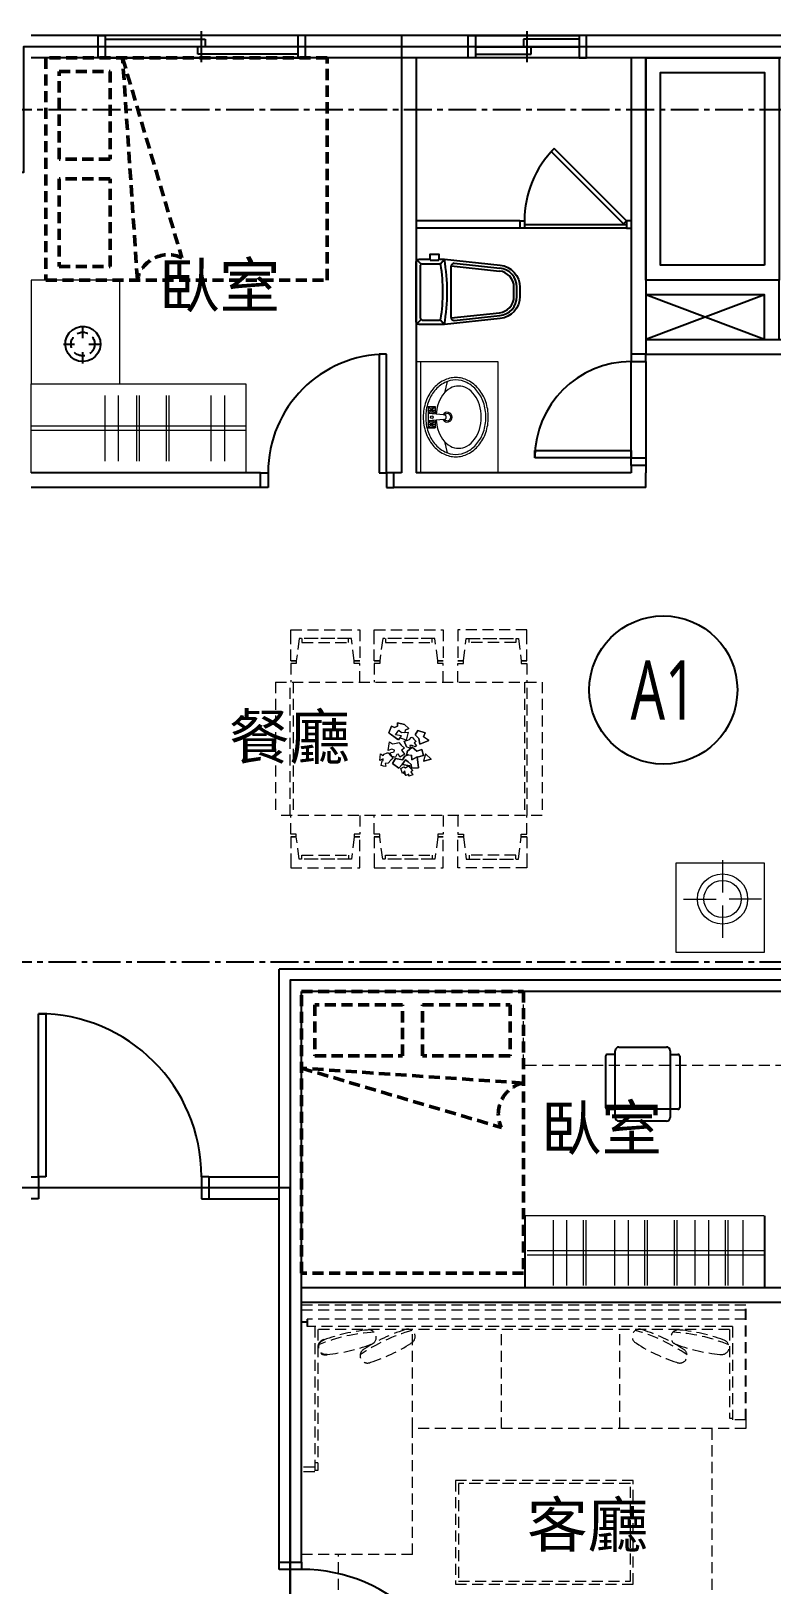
# Model space of a CAD drawing. Header units: millimetres. Extents: x -3377 to 119122, y -22007 to 15479.
# Drawn here: x 41881 to 42381, y 9649 to 10697 of the extents above; entities that cross this region are included whole.
import ezdxf
from ezdxf.enums import TextEntityAlignment as Align

# ---------------------------------------------------------------- set-up
doc = ezdxf.new("R2010")
doc.units = ezdxf.units.MM
doc.header["$LTSCALE"] = 150
doc.header["$MEASUREMENT"] = 0
doc.linetypes.add('11', pattern=[0.15, 0.1, -0.05])
doc.linetypes.add('CENTER', pattern=[2, 1.25, -0.25, 0.25, -0.25])
doc.layers.get('0').update_dxf_attribs({"plot": 0})
for name, color, linetype, plot in [('AREA', 3, 'Continuous', False), ('FUNITURE', 9, 'Continuous', False), ('S-ARCH', 252, 'Continuous', False)]:
    doc.layers.add(name, color=color, linetype=linetype, plot=plot)
for name, color, linetype in [('GRID', 5, 'CENTER'), ('OPEN', 4, 'Continuous'), ('SYM', 3, 'Continuous'), ('TEXT', 2, 'Continuous'), ('TOIL', 6, 'Continuous'), ('TOILET', 141, 'Continuous'), ('WALL', 2, 'Continuous'), ('WALL2', 3, 'Continuous')]:
    doc.layers.add(name, color=color, linetype=linetype)
doc.styles.add('C1', font='', dxfattribs={"bigfont": 'japanese.shx'})
doc.styles.add('HH', font='')
doc.styles.get('C1').set_extended_font_data('微軟正黑體')
doc.styles.get('HH').set_extended_font_data('Microsoft JhengHei')

# ---------------------------------------------------------------- blocks, each defined once
blk = doc.blocks.new('A$C69764756')
at = {"color": 252}
for p, q in [((1243, 642.50213), (1312, 642.50213)), ((1312, 640.00213), (1243, 640.00213)), ((1405, 595.00251), (1325, 565.00251)), ((1405, 565.00251), (1325, 595.00251))]:
    blk.add_line(p, q, dxfattribs=at)
at = {"layer": 'AREA', "color": 252}
blk.add_lwpolyline([(1887.5, -582.5), (1887.5, -77.5), (1517.5, -77.5), (1517.5, 132.5), (1750, 132.5), (1750, 447.5), (1887.5, 447.5), (1887.5, 762.5), (905, 762.5), (905, 677.5), (627.5, 677.5), (627.5, 367.5), (477.5, 367.5), (477.5, 197.5), (212.5, 197.5), (212.5, 196.5), (212.5, 5), (82.5, 5), (82.5, 197.5), (82.5, 220), (82.5, 717.5), (-237.5, 717.5)], dxfattribs=at)
for points in [[(1517.5, -77.5), (1517.5, 132.5), (1085, 132.5), (1085, -7.5), (1085, -437.5), (1085, -575), (1085, -582.5), (1750, -582.5), (1887.5, -582.5), (1887.5, -77.5), (1702.5, -77.5)], [(1895, -582.5), (1895, -545), (1895, -545), (1895, -80.00005), (1895, -80.00005), (1895, -70), (1702.5, -70), (1702.5, 132.5), (1085, 132.5), (1085, -582.5), (1895, -582.5), (1895, -545)], [(212.5, -92.5), (82.5, -92.5), (82.5, -7.5), (-142.5, -7.5), (-142.5, -447.5), (82.5, -447.5), (82.5, -422.5), (82.5, -317.5), (352.5, -317.5), (567.5, -317.5), (845, -317.5), (845, -437.5), (1085, -437.5), (1085, -7.5), (845, -7.5), (845, -92.5)]]:
    blk.add_lwpolyline(points, close=True, dxfattribs=at)
at = {"layer": 'FUNITURE', "color": 252, "linetype": '11', "lineweight": 50, "ltscale": 0.5}
for p, q in [((981.78551, 605.375), (971.78551, 755)), ((971.78551, 755), (1011.78551, 620)), ((1242.125, 63.21449), (1092.5, 73.21449)), ((1092.5, 73.21449), (1227.5, 33.21449))]:
    blk.add_line(p, q, dxfattribs=at)
at = {"layer": 'FUNITURE', "color": 252, "linetype": '11', "ltscale": 0.5}
for p, q in [((945.00003, 565.86154), (945.00005, 574.92215)), ((945.00003, 565.86154), (945.00005, 574.92215)), ((931.94051, 561.86149), (941.00002, 561.86151)), ((944.99999, 548.80093), (945.00001, 557.86154)), ((944.99999, 548.80093), (945.00001, 557.86154)), ((949.00004, 561.8616), (958.05955, 561.86158)), ((949.00004, 561.8616), (958.05955, 561.86158)), ((1392.5, -164.07194), (1392.5, -85)), ((1096.5, -98.07194), (1092.5, -98.07194)), ((1096.5, -96.07194), (1096.5, -101.07194))]:
    blk.add_line(p, q, dxfattribs=at)
at = {"layer": 'FUNITURE', "color": 252, "lineweight": 13, "ltscale": 0.5}
for p, q in [((959.9925, 482.92347), (959.9925, 527.07653)), ((969.14398, 482.92347), (969.14398, 527.07653)), ((981.13045, 527.07653), (981.13045, 482.92347)), ((983.17594, 482.92347), (983.17594, 527.07653)), ((1001.13045, 527.07653), (1001.13045, 482.92347)), ((1003.17594, 482.92347), (1003.17594, 527.07653)), ((1031.68607, 482.92347), (1031.68607, 527.07653)), ((1040.83756, 482.92347), (1040.83756, 527.07653)), ((1404.82691, -26.31497), (1242.54611, -26.31498)), ((1262.35891, -29.23844), (1262.35891, -73.39151)), ((1271.51039, -29.23844), (1271.51039, -73.39151)), ((1282.65097, -29.23844), (1282.65097, -73.39151)), ((1284.69646, -73.39151), (1284.69646, -29.23844)), ((1303.85891, -29.23844), (1303.85891, -73.39151)), ((1313.01039, -29.23844), (1313.01039, -73.39151)), ((1324.15097, -29.23844), (1324.15097, -73.39151)), ((1326.19646, -73.39151), (1326.19646, -29.23844)), ((1344.15097, -29.23844), (1344.15097, -73.39151)), ((1346.19646, -73.39151), (1346.19646, -29.23844)), ((1358.18293, -29.23844), (1358.18293, -73.39151)), ((1367.33441, -29.23844), (1367.33441, -73.39151)), ((1378.47499, -29.23844), (1378.47499, -73.39151)), ((1380.52048, -73.39151), (1380.52048, -29.23844)), ((1390.46146, -29.23844), (1390.46146, -73.39151))]:
    blk.add_line(p, q, dxfattribs=at)
at = {"layer": 'FUNITURE', "color": 252, "lineweight": 5, "ltscale": 0.5}
for p, q in [((1055, 506.50001), (910, 506.50001)), ((1055, 503.50001), (910, 503.50001)), ((1376.78201, 213.66294), (1376.78201, 191.76054)), ((1376.78201, 213.66294), (1376.78201, 191.76054)), ((1350.4902, 187.37113), (1372.3926, 187.37113)), ((1376.78201, 182.98173), (1376.78201, 161.07933)), ((1403.07381, 187.37113), (1381.17141, 187.37113)), ((1244.89595, -49.81498), (1404.82691, -49.81498)), ((1244.89595, -52.81498), (1404.82691, -52.81498))]:
    blk.add_line(p, q, dxfattribs=at)
at = {"layer": 'FUNITURE', "color": 252, "linetype": '11', "lineweight": 13, "ltscale": 0.5}
for p, q in [((1085.31137, 368.92237), (1131.89553, 368.92237)), ((1085.31137, 363.26147), (1085.31137, 368.92237)), ((1131.89553, 368.92237), (1131.89553, 348.16572)), ((1141.70792, 368.92237), (1188.29208, 368.92237)), ((1141.70792, 363.26147), (1141.70792, 368.92237)), ((1188.29208, 368.92237), (1188.29208, 348.16572)), ((1244.68863, 368.92237), (1198.10447, 368.92237)), ((1198.10447, 368.92237), (1198.10447, 348.16572)), ((1244.68863, 363.26147), (1244.68863, 368.92237)), ((1085.31137, 348.16572), (1085.31137, 363.26147)), ((1090.97228, 363.26147), (1089.08531, 348.16572)), ((1126.23462, 363.26147), (1090.97228, 363.26147)), ((1124.34765, 363.26147), (1092.85925, 363.26147)), ((1092.85925, 363.26147), (1092.85925, 360.43102)), ((1092.85925, 360.43102), (1124.34765, 360.43102)), ((1124.34765, 360.43102), (1124.34765, 363.26147)), ((1128.12159, 348.16572), (1126.23462, 363.26147)), ((1141.70792, 348.16572), (1141.70792, 363.26147)), ((1147.36883, 363.26147), (1145.48186, 348.16572)), ((1182.63117, 363.26147), (1147.36883, 363.26147)), ((1180.7442, 363.26147), (1149.2558, 363.26147)), ((1149.2558, 363.26147), (1149.2558, 360.43102)), ((1149.2558, 360.43102), (1180.7442, 360.43102)), ((1180.7442, 360.43102), (1180.7442, 363.26147)), ((1184.51814, 348.16572), (1182.63117, 363.26147)), ((1201.87841, 348.16572), (1203.76538, 363.26147)), ((1203.76538, 363.26147), (1239.02772, 363.26147)), ((1205.65235, 363.26147), (1237.14075, 363.26147)), ((1205.65235, 360.43102), (1205.65235, 363.26147)), ((1237.14075, 360.43102), (1205.65235, 360.43102)), ((1237.14075, 363.26147), (1237.14075, 360.43102)), ((1239.02772, 363.26147), (1240.91469, 348.16572)), ((1244.68863, 348.16572), (1244.68863, 363.26147)), ((1085.31137, 348.16572), (1089.08531, 348.16572)), ((1089.08531, 348.16572), (1085.31137, 348.16572)), ((1085.31137, 346.27875), (1085.31137, 333.71336)), ((1089.08531, 346.27875), (1085.31137, 346.27875)), ((1089.08531, 348.16572), (1089.08531, 346.27875)), ((1128.12159, 348.16572), (1131.89553, 348.16572)), ((1128.12159, 346.27875), (1128.12159, 348.16572)), ((1131.89553, 348.16572), (1128.12159, 348.16572)), ((1131.89553, 346.27875), (1128.12159, 346.27875)), ((1131.89553, 333.71336), (1131.89553, 346.27875)), ((1141.70792, 348.16572), (1145.48186, 348.16572)), ((1145.48186, 348.16572), (1141.70792, 348.16572)), ((1141.70792, 346.27875), (1141.70792, 333.71336)), ((1145.48186, 346.27875), (1141.70792, 346.27875)), ((1145.48186, 348.16572), (1145.48186, 346.27875)), ((1184.51814, 348.16572), (1188.29208, 348.16572)), ((1184.51814, 346.27875), (1184.51814, 348.16572)), ((1188.29208, 348.16572), (1184.51814, 348.16572)), ((1188.29208, 346.27875), (1184.51814, 346.27875)), ((1188.29208, 333.71336), (1188.29208, 346.27875)), ((1201.87841, 348.16572), (1198.10447, 348.16572)), ((1198.10447, 348.16572), (1201.87841, 348.16572)), ((1198.10447, 333.71336), (1198.10447, 346.27875)), ((1198.10447, 346.27875), (1201.87841, 346.27875)), ((1201.87841, 346.27875), (1201.87841, 348.16572)), ((1240.91469, 348.16572), (1240.91469, 346.27875)), ((1244.68863, 348.16572), (1240.91469, 348.16572)), ((1240.91469, 348.16572), (1244.68863, 348.16572)), ((1240.91469, 346.27875), (1244.68863, 346.27875)), ((1244.68863, 346.27875), (1244.68863, 333.71336)), ((1075, 333.71336), (1075, 243.77178)), ((1075, 333.71336), (1255, 333.71336)), ((1085, 243.71336), (1085, 333.71336)), ((1087, 333.71336), (1087, 243.77178)), ((1243, 333.71336), (1243, 243.77178)), ((1245, 243.71336), (1245, 333.71336)), ((1255, 333.71336), (1255, 243.71336)), ((1157.45987, 306.29921), (1157.46073, 304.02023)), ((1157.46073, 304.02023), (1157.45987, 306.29921)), ((1162.03241, 305.07537), (1157.45987, 306.29921)), ((1157.45987, 306.29921), (1162.03241, 305.07537)), ((1165.01338, 302.38527), (1162.03241, 305.07537)), ((1162.03241, 305.07537), (1165.01338, 302.38527)), ((1153.32088, 304.00698), (1151.51928, 299.44631)), ((1151.51928, 299.44631), (1153.32088, 304.00698)), ((1151.51928, 299.44631), (1157.98543, 294.67824)), ((1157.98543, 294.67824), (1151.51928, 299.44631)), ((1155.3211, 302.99273), (1153.32088, 304.00698)), ((1153.32088, 304.00698), (1155.3211, 302.99273)), ((1157.46073, 304.02023), (1155.3211, 302.99273)), ((1155.3211, 302.99273), (1157.46073, 304.02023)), ((1156.07626, 298.11191), (1158.37704, 301.275)), ((1160.10352, 297.37682), (1156.07626, 298.11191)), ((1157.98543, 294.67824), (1160.10352, 297.37682)), ((1159.04447, 296.02753), (1157.98543, 294.67824)), ((1158.37704, 301.275), (1160.15845, 299.74869)), ((1163.18956, 294.51301), (1159.04447, 296.02753)), ((1163.18956, 294.51301), (1159.04447, 296.02753)), ((1160.15845, 299.74869), (1164.49379, 299.87645)), ((1161.83133, 293.9449), (1164.29631, 294.65655)), ((1161.83133, 293.9449), (1164.29631, 294.65655)), ((1161.83133, 293.9449), (1163.4959, 289.95432)), ((1163.4959, 289.95432), (1161.83133, 293.9449)), ((1162.56857, 301.27948), (1162.32612, 299.81257)), ((1162.56857, 301.27948), (1162.32612, 299.81257)), ((1162.32612, 299.81257), (1164.49379, 299.87645)), ((1162.56857, 301.27948), (1165.01338, 302.38527)), ((1165.01338, 302.38527), (1162.56857, 301.27948)), ((1164.49379, 299.87645), (1163.18956, 294.51301)), ((1164.29631, 294.65655), (1165.38827, 295.00596)), ((1164.29631, 294.65655), (1165.38827, 295.00596)), ((1165.38827, 295.00596), (1166.688, 296.46238)), ((1165.38827, 295.00596), (1166.688, 296.46238)), ((1166.688, 296.46238), (1167.24319, 296.49957)), ((1166.688, 296.46238), (1167.24319, 296.49957)), ((1167.24319, 296.49957), (1168.44489, 295.2107)), ((1167.24319, 296.49957), (1168.44489, 295.2107)), ((1168.44489, 295.2107), (1169.94526, 293.67156)), ((1168.44489, 295.2107), (1169.94526, 293.67156)), ((1169.94526, 293.67156), (1168.60909, 292.75925)), ((1169.94526, 293.67156), (1168.60909, 292.75925)), ((1171.13768, 301.03008), (1169.19924, 298.11037)), ((1169.19924, 298.11037), (1171.13768, 301.03008)), ((1169.19924, 298.11037), (1171.74163, 295.65709)), ((1171.74163, 295.65709), (1169.19924, 298.11037)), ((1176.01873, 299.41348), (1171.13768, 301.03008)), ((1171.13768, 301.03008), (1176.01873, 299.41348)), ((1171.74163, 295.65709), (1172.43729, 291.76286)), ((1172.43729, 291.76286), (1171.74163, 295.65709)), ((1172.43729, 291.76286), (1178.49887, 294.2969)), ((1178.49887, 294.2969), (1172.43729, 291.76286)), ((1175.01836, 296.79281), (1176.01873, 299.41348)), ((1176.01873, 299.41348), (1175.01836, 296.79281)), ((1178.49887, 294.2969), (1175.01836, 296.79281)), ((1145.40252, 280.80839), (1145.86428, 285.41418)), ((1145.40252, 280.80839), (1145.86428, 285.41418)), ((1145.86428, 285.41418), (1147.66075, 284.25476)), ((1145.86428, 285.41418), (1147.66075, 284.25476)), ((1147.66075, 284.25476), (1148.47154, 285.12349)), ((1147.66075, 284.25476), (1148.47154, 285.12349)), ((1148.47154, 285.12349), (1150.35756, 285.89521)), ((1148.47154, 285.12349), (1150.35756, 285.89521)), ((1150.35756, 285.89521), (1151.06779, 285.94278)), ((1150.35756, 285.89521), (1151.06779, 285.94278)), ((1151.0448, 287.56553), (1152.06831, 293.47492)), ((1151.0448, 287.56553), (1152.06831, 293.47492)), ((1153.59127, 288.5821), (1151.0448, 287.56553)), ((1153.59127, 288.5821), (1151.0448, 287.56553)), ((1151.06779, 285.94278), (1152.60505, 284.294)), ((1152.06831, 293.47492), (1154.02167, 291.97361)), ((1152.06831, 293.47492), (1154.02167, 291.97361)), ((1152.1739, 286.01318), (1155.05141, 286.75208)), ((1152.1739, 286.01318), (1155.05141, 286.75208)), ((1153.61368, 283.66929), (1152.1739, 286.01318)), ((1153.61368, 283.66929), (1152.1739, 286.01318)), ((1152.60505, 284.294), (1154.52439, 282.32508)), ((1155.35934, 287.84141), (1153.59127, 288.5821)), ((1155.35934, 287.84141), (1153.59127, 288.5821)), ((1153.61368, 283.66929), (1156.03946, 283.09279)), ((1154.02167, 291.97361), (1155.43987, 292.32251)), ((1154.02167, 291.97361), (1155.43987, 292.32251)), ((1155.05141, 286.75208), (1155.35934, 287.84141)), ((1155.05141, 286.75208), (1155.35934, 287.84141)), ((1155.43987, 292.32251), (1157.55123, 292.86411)), ((1155.43987, 292.32251), (1157.55123, 292.86411)), ((1157.00487, 284.96299), (1156.03946, 283.09279)), ((1157.00487, 284.96299), (1156.03946, 283.09279)), ((1157.9798, 285.00602), (1157.00487, 284.96299)), ((1157.55123, 292.86411), (1158.30927, 292.91488)), ((1157.55123, 292.86411), (1158.30927, 292.91488)), ((1158.92864, 283.07299), (1157.9798, 285.00602)), ((1158.92864, 283.07299), (1157.9798, 285.00602)), ((1158.30927, 292.91488), (1159.95002, 291.15511)), ((1158.30927, 292.91488), (1159.95002, 291.15511)), ((1162.26652, 285.06807), (1158.92864, 283.07299)), ((1159.95002, 291.15511), (1161.99856, 289.05364)), ((1159.95002, 291.15511), (1161.99856, 289.05364)), ((1161.99856, 289.05364), (1160.17421, 287.80801)), ((1161.99856, 289.05364), (1160.17421, 287.80801)), ((1160.17421, 287.80801), (1162.27306, 284.95548)), ((1160.17421, 287.80801), (1162.27306, 284.95548)), ((1162.43461, 283.78724), (1160.65258, 281.20543)), ((1160.65258, 281.20543), (1162.43461, 283.78724)), ((1164.73478, 284.55542), (1162.43461, 283.78724)), ((1162.43461, 283.78724), (1164.73478, 284.55542)), ((1165.49699, 289.26554), (1163.4959, 289.95432)), ((1165.49699, 289.26554), (1163.4959, 289.95432)), ((1163.81306, 286.81231), (1163.65562, 284.57663)), ((1163.65562, 284.57663), (1163.81306, 286.81231)), ((1163.65562, 284.57663), (1166.85355, 284.51379)), ((1164.73478, 284.55542), (1163.65562, 284.57663)), ((1167.28615, 289.81184), (1163.81306, 286.81231)), ((1163.81306, 286.81231), (1167.28615, 289.81184)), ((1166.03376, 289.57776), (1165.49699, 289.26554)), ((1166.03376, 289.57776), (1165.49699, 289.26554)), ((1167.33389, 291.0282), (1165.66221, 290.91623)), ((1167.33389, 291.0282), (1165.66221, 290.91623)), ((1165.66221, 290.91623), (1166.03376, 289.57776)), ((1165.66221, 290.91623), (1166.03376, 289.57776)), ((1167.06488, 281.35865), (1166.84581, 284.62924)), ((1166.85355, 284.51379), (1167.06488, 281.35865)), ((1170.59293, 283.20224), (1167.06488, 281.35865)), ((1167.06488, 281.35865), (1170.59293, 283.20224)), ((1170.36479, 287.20989), (1167.28615, 289.81184)), ((1167.28615, 289.81184), (1170.36479, 287.20989)), ((1169.353, 290.07036), (1167.33389, 291.0282)), ((1169.353, 290.07036), (1167.33389, 291.0282)), ((1168.60909, 292.75925), (1170.1463, 290.67003)), ((1168.60909, 292.75925), (1170.1463, 290.67003)), ((1170.1463, 290.67003), (1169.353, 290.07036)), ((1170.1463, 290.67003), (1169.353, 290.07036)), ((1173.71054, 288.33767), (1170.36479, 287.20989)), ((1170.36479, 287.20989), (1173.71054, 288.33767)), ((1170.55778, 283.1678), (1174.83152, 284.18851)), ((1174.83152, 284.18851), (1170.55778, 283.1678)), ((1171.61515, 275.91572), (1170.59293, 283.20224)), ((1170.59293, 283.20224), (1171.61515, 275.91572)), ((1174.83152, 284.18851), (1173.71054, 288.33767)), ((1173.71054, 288.33767), (1174.83152, 284.18851)), ((1176.29174, 285.34759), (1174.95797, 280.28872)), ((1176.29174, 285.34759), (1180.0365, 281.62974)), ((1180.0365, 281.62974), (1176.29174, 285.34759)), ((1147.76551, 281.87237), (1145.40252, 280.80839)), ((1147.76551, 281.87237), (1145.40252, 280.80839)), ((1146.27408, 277.56982), (1146.95243, 280.53259)), ((1146.27408, 277.56982), (1146.95243, 280.53259)), ((1148.83397, 276.6887), (1146.27408, 277.56982)), ((1148.83397, 276.6887), (1146.27408, 277.56982)), ((1146.95243, 280.53259), (1147.77067, 280.84369)), ((1146.95243, 280.53259), (1147.77067, 280.84369)), ((1147.77067, 280.84369), (1147.76551, 281.87237)), ((1147.77067, 280.84369), (1147.76551, 281.87237)), ((1149.52063, 277.08811), (1148.83397, 276.6887)), ((1149.52063, 277.08811), (1148.83397, 276.6887)), ((1151.18381, 278.94357), (1149.04532, 278.80034)), ((1151.18381, 278.94357), (1149.04532, 278.80034)), ((1149.04532, 278.80034), (1149.52063, 277.08811)), ((1149.04532, 278.80034), (1149.52063, 277.08811)), ((1152.8151, 281.15801), (1151.18381, 278.94357)), ((1151.18381, 278.94357), (1152.8151, 281.15801)), ((1154.52439, 282.32508), (1152.8151, 281.15801)), ((1154.52439, 282.32508), (1152.8151, 281.15801)), ((1156.09422, 282.12154), (1153.99863, 278.84481)), ((1153.99863, 278.84481), (1156.09422, 282.12154)), ((1153.99863, 278.84481), (1158.25457, 275.60634)), ((1158.25457, 275.60634), (1153.99863, 278.84481)), ((1160.65258, 281.20543), (1156.09422, 282.12154)), ((1156.09422, 282.12154), (1160.65258, 281.20543)), ((1158.25457, 275.60634), (1160.57257, 278.19108)), ((1160.57257, 278.19108), (1158.25457, 275.60634)), ((1159.66265, 275.52536), (1161.58221, 276.61089)), ((1159.66265, 275.52536), (1161.58221, 276.61089)), ((1160.8119, 272.16374), (1159.66265, 275.52536)), ((1160.8119, 272.16374), (1159.66265, 275.52536)), ((1160.57257, 278.19108), (1162.87335, 281.35418)), ((1162.87335, 281.35418), (1160.57257, 278.19108)), ((1165.66673, 277.16293), (1160.57257, 278.19108)), ((1160.57257, 278.19108), (1165.66673, 277.16293)), ((1162.3287, 273.82802), (1160.8119, 272.16374)), ((1162.3287, 273.82802), (1160.8119, 272.16374)), ((1161.58221, 276.61089), (1162.8083, 275.98745)), ((1162.54841, 272.39035), (1162.3287, 273.82802)), ((1162.54841, 272.39035), (1162.3287, 273.82802)), ((1162.8083, 275.98745), (1164.35493, 276.97272)), ((1162.87335, 281.35418), (1164.65477, 279.82786)), ((1164.65477, 279.82786), (1162.87335, 281.35418)), ((1164.35493, 276.97272), (1164.91013, 277.00991)), ((1164.65477, 279.82786), (1166.56664, 278.1407)), ((1166.56664, 278.1407), (1164.65477, 279.82786)), ((1164.91013, 277.00991), (1166.11183, 275.72104)), ((1165.66673, 277.16293), (1165.51098, 276.36548)), ((1165.66673, 277.16293), (1165.51098, 276.36548)), ((1165.51098, 276.36548), (1166.11183, 275.72104)), ((1166.11183, 275.72104), (1167.61219, 274.18191)), ((1166.11183, 275.72104), (1167.61219, 274.18191)), ((1167.61219, 274.18191), (1166.27603, 273.26959)), ((1167.61219, 274.18191), (1166.27603, 273.26959)), ((1166.27603, 273.26959), (1167.81324, 271.18038)), ((1166.27603, 273.26959), (1167.81324, 271.18038)), ((1166.56664, 278.1407), (1166.91313, 275.72155)), ((1166.91313, 275.72155), (1166.56664, 278.1407)), ((1166.91313, 275.72155), (1171.61515, 275.91572)), ((1171.61515, 275.91572), (1166.91313, 275.72155)), ((1180.0365, 281.62974), (1174.95797, 280.28872)), ((1174.95797, 280.28872), (1180.0365, 281.62974)), ((1161.80159, 272.37853), (1162.54841, 272.39035)), ((1161.80159, 272.37853), (1162.54841, 272.39035)), ((1161.80159, 272.37853), (1163.13626, 270.69971)), ((1163.13626, 270.69971), (1161.80159, 272.37853)), ((1165.00082, 271.53854), (1163.13626, 270.69971)), ((1165.00082, 271.53854), (1163.13626, 270.69971)), ((1165.08729, 270.21124), (1165.00082, 271.53854)), ((1165.08729, 270.21124), (1165.00082, 271.53854)), ((1167.81324, 271.18038), (1165.08729, 270.21124)), ((1167.81324, 271.18038), (1165.08729, 270.21124)), ((1255, 243.71336), (1075, 243.71336)), ((1085.31137, 231.14796), (1085.31137, 243.71336)), ((1131.89553, 243.71336), (1131.89553, 231.14796)), ((1141.70792, 231.14796), (1141.70792, 243.71336)), ((1188.29208, 243.71336), (1188.29208, 231.14796)), ((1198.10447, 243.71336), (1198.10447, 231.14796)), ((1244.68863, 231.14796), (1244.68863, 243.71336)), ((1089.08531, 231.14796), (1085.31137, 231.14796)), ((1089.08531, 229.261), (1089.08531, 231.14796)), ((1128.12159, 231.14796), (1128.12159, 229.261)), ((1131.89553, 231.14796), (1128.12159, 231.14796)), ((1145.48186, 231.14796), (1141.70792, 231.14796)), ((1145.48186, 229.261), (1145.48186, 231.14796)), ((1184.51814, 231.14796), (1184.51814, 229.261)), ((1188.29208, 231.14796), (1184.51814, 231.14796)), ((1198.10447, 231.14796), (1201.87841, 231.14796)), ((1201.87841, 231.14796), (1201.87841, 229.261)), ((1240.91469, 231.14796), (1244.68863, 231.14796)), ((1240.91469, 229.261), (1240.91469, 231.14796)), ((1085.31137, 229.261), (1085.31137, 214.16525)), ((1085.31137, 229.261), (1089.08531, 229.261)), ((1089.08531, 229.261), (1085.31137, 229.261)), ((1090.97228, 214.16525), (1089.08531, 229.261)), ((1128.12159, 229.261), (1126.23462, 214.16525)), ((1128.12159, 229.261), (1131.89553, 229.261)), ((1131.89553, 229.261), (1128.12159, 229.261)), ((1131.89553, 208.50434), (1131.89553, 229.261)), ((1141.70792, 229.261), (1141.70792, 214.16525)), ((1141.70792, 229.261), (1145.48186, 229.261)), ((1145.48186, 229.261), (1141.70792, 229.261)), ((1147.36883, 214.16525), (1145.48186, 229.261)), ((1184.51814, 229.261), (1182.63117, 214.16525)), ((1184.51814, 229.261), (1188.29208, 229.261)), ((1188.29208, 229.261), (1184.51814, 229.261)), ((1188.29208, 208.50434), (1188.29208, 229.261)), ((1198.10447, 208.50434), (1198.10447, 229.261)), ((1201.87841, 229.261), (1198.10447, 229.261)), ((1198.10447, 229.261), (1201.87841, 229.261)), ((1201.87841, 229.261), (1203.76538, 214.16525)), ((1239.02772, 214.16525), (1240.91469, 229.261)), ((1244.68863, 229.261), (1240.91469, 229.261)), ((1240.91469, 229.261), (1244.68863, 229.261)), ((1244.68863, 229.261), (1244.68863, 214.16525)), ((1085.31137, 214.16525), (1085.31137, 208.50434)), ((1126.23462, 214.16525), (1090.97228, 214.16525)), ((1092.85925, 216.9957), (1124.34765, 216.9957)), ((1092.85925, 214.16525), (1092.85925, 216.9957)), ((1124.34765, 214.16525), (1092.85925, 214.16525)), ((1124.34765, 216.9957), (1124.34765, 214.16525)), ((1141.70792, 214.16525), (1141.70792, 208.50434)), ((1182.63117, 214.16525), (1147.36883, 214.16525)), ((1149.2558, 216.9957), (1180.7442, 216.9957)), ((1149.2558, 214.16525), (1149.2558, 216.9957)), ((1180.7442, 214.16525), (1149.2558, 214.16525)), ((1180.7442, 216.9957), (1180.7442, 214.16525)), ((1203.76538, 214.16525), (1239.02772, 214.16525)), ((1237.14075, 216.9957), (1205.65235, 216.9957)), ((1205.65235, 216.9957), (1205.65235, 214.16525)), ((1205.65235, 214.16525), (1237.14075, 214.16525)), ((1237.14075, 214.16525), (1237.14075, 216.9957)), ((1244.68863, 214.16525), (1244.68863, 208.50434)), ((1085.31137, 208.50434), (1131.89553, 208.50434)), ((1141.70792, 208.50434), (1188.29208, 208.50434)), ((1244.68863, 208.50434), (1198.10447, 208.50434))]:
    blk.add_line(p, q, dxfattribs=at)
at = {"layer": 'FUNITURE', "color": 252}
for p, q in [((1304.3688, 45.50024), (1304.3688, 85.00024)), ((1306.8688, 87.50024), (1338.8688, 87.50024)), ((1341.3688, 85.00024), (1341.3688, 45.50024)), ((1297.8688, 81.25024), (1297.8688, 46.75024)), ((1304.3688, 82.50024), (1299.1188, 82.50024)), ((1341.3688, 82.50024), (1346.6188, 82.50024)), ((1347.8688, 81.25024), (1347.8688, 46.75024)), ((1299.1188, 45.50024), (1304.3688, 45.50024)), ((1341.3688, 45.50024), (1304.3688, 45.50024)), ((1304.3688, 40.00024), (1304.3688, 45.50024)), ((1346.6188, 45.50024), (1341.3688, 45.50024)), ((1341.3688, 45.50024), (1341.3688, 40.00024)), ((1338.8688, 37.50024), (1306.8688, 37.50024)), ((1243.39165, -26.80309), (1243.39165, -74.45301)), ((1404.98576, -26.34051), (1404.98576, -74.45301))]:
    blk.add_line(p, q, dxfattribs=at)
at = {"layer": 'FUNITURE', "color": 252, "linetype": '11', "lineweight": 5, "ltscale": 0.5}
for p, q in [((1092.5, -85), (1392.5, -85)), ((1092.50004, -255), (1092.5, -85)), ((1392.5, -86.62064), (1092.5, -86.62064)), ((1392.5, -89.96475), (1092.5, -89.96475)), ((1392.5, -96.07194), (1096.5, -96.07194)), ((1383.5, -101.07194), (1096.5, -101.07194)), ((1101.5, -101.07194), (1101.5, -199.07194)), ((1381.5, -103.07194), (1103.5, -103.07194)), ((1103.5, -103.07194), (1103.5, -198.15126)), ((1167.5, -170), (1167.5, -103.07194)), ((1227.5, -170), (1227.5, -103.07194)), ((1307.5, -170), (1307.5, -103.07194)), ((1381.5, -103.07194), (1381.5, -162.92705)), ((1383.5, -101.07194), (1383.5, -164.07194)), ((1381.5, -162.92705), (1383.5, -162.92705)), ((1392.5, -164.07194), (1383.5, -164.07194)), ((1392.5, -164.07194), (1392.5, -170)), ((1392.5, -170), (1167.5, -170)), ((1167.5, -255), (1167.5, -170)), ((1369.44621, -170), (1369.44621, -312.57194)), ((1101.5, -199.07194), (1092.5, -199.07194)), ((1101.50003, -196.07193), (1092.50003, -196.07194)), ((1103.5, -198.15126), (1101.5, -198.15126)), ((1103.50003, -193.15126), (1101.50003, -193.15126)), ((1196.53553, -205), (1196.53553, -275)), ((1316.53553, -205), (1196.53553, -205)), ((1198.53553, -207), (1198.53553, -273)), ((1314.53553, -207), (1198.53553, -207)), ((1314.53553, -273), (1314.53553, -207)), ((1316.53553, -275), (1316.53553, -205)), ((1167.5, -255), (1092.50004, -255)), ((1117.5, -312.57194), (1117.5, -255)), ((1196.53553, -275), (1316.53553, -275)), ((1198.53553, -273), (1314.53553, -273))]:
    blk.add_line(p, q, dxfattribs=at)
at = {"layer": 'FUNITURE', "color": 252, "linetype": '11', "lineweight": 50, "ltscale": 0.5}
for points in [[(920, 755), (920, 605), (1110, 605), (1110, 755), (920, 755)], [(1092.5, 125), (1242.5, 125), (1242.5, -65), (1092.5, -65), (1092.5, 125)]]:
    blk.add_lwpolyline(points, dxfattribs=at)
for points in [[(928.98535, 745.83714), (963.38352, 745.83714), (963.38352, 686.66286), (928.98535, 686.66286)], [(928.98535, 614.16286), (963.38352, 614.16286), (963.38352, 673.33714), (928.98535, 673.33714)], [(1101.66286, 116.01465), (1101.66286, 81.61648), (1160.83714, 81.61648), (1160.83714, 116.01465)], [(1233.33714, 116.01465), (1233.33714, 81.61648), (1174.16286, 81.61648), (1174.16286, 116.01465)]]:
    blk.add_lwpolyline(points, close=True, dxfattribs=at)
at = {"layer": 'FUNITURE', "color": 252, "lineweight": 5, "ltscale": 0.5}
blk.add_lwpolyline([(910, 605), (910, 535), (970, 535), (970, 605), (910, 605), (910, 605)], dxfattribs=at)
at = {"layer": 'FUNITURE', "color": 252, "linetype": '11', "ltscale": 0.5}
blk.add_lwpolyline([(945.01035, 549.99858), (942.07308, 550.36787), (939.31828, 551.45227), (936.91724, 553.1846), (935.01989, 555.45708), (933.74333, 558.1286), (933.16758, 561.03277), (933.32815, 563.98909), (934.21511, 566.81388), (935.77336, 569.33124), (937.90608, 571.38484), (940.48041, 572.84691), (943.33641, 573.62658), (946.29657, 573.67522), (949.17673, 572.99001), (951.79752, 571.61344), (953.99664, 569.6312), (955.63679, 567.16648), (956.61623, 564.37247), (956.8743, 561.42311), (956.39421, 558.50159), (955.20661, 555.7896), (953.38468, 553.45576), (951.04236, 551.64537), (948.32476, 550.47073), (945.40099, 550.00506), (945.01035, 549.99858)], close=True, dxfattribs=at)
at = {"layer": 'FUNITURE', "color": 252, "lineweight": 5, "ltscale": 0.5}
for points in [[(910, 535), (1055, 535), (1055, 475), (910, 475)], [(1405.16096, 151.49035), (1405.16096, 211.49035), (1345.16096, 211.49035), (1345.16096, 151.49035)]]:
    blk.add_lwpolyline(points, close=True, dxfattribs=at)
at = {"layer": 'FUNITURE', "color": 252, "linetype": '11', "lineweight": 13, "ltscale": 0.5}
blk.add_lwpolyline([(1242.5, 125), (1510, 125), (1510, 75), (1242.5, 75)], close=True, dxfattribs=at)
at = {"layer": 'FUNITURE', "color": 252, "linetype": '11', "ltscale": 0.5}
blk.add_circle((945.00002, 561.86154), 8, dxfattribs=at)
at = {"layer": 'FUNITURE', "color": 252, "lineweight": 5, "ltscale": 0.5}
for radius in [16.94857, 12.56809]:
    blk.add_circle((1376.78201, 187.37113), radius, dxfattribs=at)
at = {"layer": 'FUNITURE', "color": 252, "linetype": '11', "lineweight": 50, "ltscale": 0.5}
for centre, start, end in [((1002.60761, 600.74474), 64.51547753, 167.46299041), ((1246.75526, 42.39239), 102.53700959, 205.48452247)]:
    blk.add_arc(centre, 21.33071, start, end, dxfattribs=at)
at = {"layer": 'FUNITURE', "color": 252}
for centre, radius, start, end in [((1306.8688, 85.00024), 2.5, 90, 180), ((1338.8688, 85.00024), 2.5, 0, 90), ((1299.1188, 81.25024), 1.25, 90, 180), ((1346.6188, 81.25024), 1.25, 0, 90), ((1299.1188, 46.75024), 1.25, 180, 270), ((1346.6188, 46.75024), 1.25, 270, 0), ((1306.8688, 40.00024), 2.5, 180, 270), ((1338.8688, 40.00024), 2.5, 270, 0)]:
    blk.add_arc(centre, radius, start, end, dxfattribs=at)
at = {"layer": 'FUNITURE', "color": 252, "linetype": '11', "lineweight": 5, "ltscale": 0.5}
for centre, radius, start, end in [((1147.14595, -216.02608), 113, 95.16647862, 110.42277796), ((1197.21712, -212.68245), 113, 105.47817621, 125.1564012), ((1196.44617, -211.05276), 113, 107.68913904, 122.94543837), ((1138.0776, -108.36102), 5, 282.79462829, 102.79462829), ((1164.24899, -107.91527), 5, 295.31728871, 115.31728871), ((1320.75101, -107.91527), 5, 64.68271129, 244.68271129), ((1287.78288, -212.68245), 113, 54.8435988, 74.52182379), ((1288.55383, -211.05276), 113, 57.05456163, 72.31086096), ((1346.9224, -108.36102), 5, 77.20537171, 257.20537171), ((1337.85405, -216.02608), 113, 69.57722204, 84.83352138), ((1108.82249, -115.00473), 5, 102.79462829, 282.79462829), ((1147.54521, -217.78417), 113, 92.9555158, 112.63374079), ((1099.75414, -7.33967), 113, 275.16647862, 290.42277796), ((1104.93321, -17.6067), 113, 287.68913904, 302.94543837), ((1380.06679, -17.6067), 113, 237.05456163, 252.31086096), ((1337.45479, -217.78417), 113, 67.36625922, 87.0444842), ((1385.24586, -7.33967), 113, 249.57722204, 264.83352138), ((1376.17751, -115.00473), 5, 257.20537171, 77.20537171), ((1137.13038, -120.74419), 5, 115.31728871, 295.31728871), ((1347.86962, -120.74419), 5, 244.68271129, 64.68271129)]:
    blk.add_arc(centre, radius, start, end, dxfattribs=at)
at = {"layer": 'FUNITURE', "color": 252, "linetype": '11', "ltscale": 0.5}
blk.add_arc((1108.8225, -115.00473), 5, 102.79463969, 282.79463969, dxfattribs=at)
at = {"layer": 'GRID', "color": 252, "ltscale": 0.1}
for p, q in [((-1388.2411, 720), (2403.48217, 720)), ((-1388.2411, 145), (2403.48217, 145))]:
    blk.add_line(p, q, dxfattribs=at)
at = {"layer": 'OPEN', "color": 252, "linetype": 'Continuous'}
for p, q in [((955, 770, 1.07354), (960, 770, 1.07354)), ((960, 770, 1.07354), (960, 755, 1.07354)), ((1090, 770, 1.07354), (960, 770, 1.07354)), ((960, 767.5, 1.07354), (1027.5, 767.5, 1.07354)), ((1025, 752, 1.07354), (1025, 773, 1.07354)), ((1027.5, 767.5, 1.07354), (1027.5, 762.5, 1.07354)), ((1095, 770, 1.07354), (1090, 770, 1.07354)), ((1090, 770, 1.07354), (1090, 755, 1.07354)), ((1205, 770), (1210, 770)), ((1210, 770), (1210, 755)), ((1210, 770), (1280, 770)), ((1280, 767.5), (1242.5, 767.5)), ((1242.5, 767.5), (1242.5, 762.5)), ((1245, 752), (1245, 773)), ((1285, 770), (1280, 770)), ((1280, 770), (1280, 755)), ((960, 755, 1.07354), (955, 755, 1.07354)), ((1090, 762.5, 1.07354), (960, 762.5, 1.07354)), ((960, 755, 1.07354), (1090, 755, 1.07354)), ((1022.5, 757.5, 1.07354), (1022.5, 762.5, 1.07354)), ((1090, 757.5, 1.07354), (1022.5, 757.5, 1.07354)), ((1090, 755, 1.07354), (1095, 755, 1.07354)), ((1210, 755), (1205, 755)), ((1210, 762.5), (1280, 762.5)), ((1210, 757.5), (1247.5, 757.5)), ((1280, 755), (1210, 755)), ((1247.5, 757.5), (1247.5, 762.5)), ((1280, 755), (1285, 755)), ((1263.20963, 693.7925), (1261.08831, 691.67118)), ((1312, 645.00213), (1263.20963, 693.7925)), ((1261.08831, 691.67118), (1309.87868, 642.88081)), ((1240, 645.00213), (1243, 645.00213)), ((1243, 640.00213), (1240, 640.00213)), ((1243, 645.00213), (1243, 640.00213)), ((1309.87868, 642.88081), (1312, 645.00213)), ((1315, 645.00213), (1312, 645.00213)), ((1312, 645.00213), (1312, 640.00213)), ((1312, 640.00213), (1315, 640.00213)), ((1150, 555), (1145, 555)), ((1145, 555), (1145, 475)), ((1150, 475), (1150, 555)), ((1315, 555), (1315, 550)), ((1315, 550), (1325, 550)), ((1315, 485), (1315, 550)), ((1325, 550), (1325, 555)), ((1325, 550), (1325, 485)), ((1250, 485), (1250, 490)), ((1250, 490), (1315, 490)), ((1315, 485), (1250, 485)), ((1315, 490), (1315, 485)), ((1315, 480), (1315, 485)), ((1315, 485), (1325, 485)), ((1325, 485), (1325, 480)), ((1065, 475), (1070, 475)), ((1070, 475), (1070, 465)), ((1145, 475), (1150, 475)), ((1155, 475), (1150, 475)), ((1150, 475), (1150, 465)), ((1070, 465), (1065, 465)), ((1150, 465), (1155, 465)), ((915, 0), (915, 110)), ((915, 110), (920, 110)), ((920, 110), (920, 0)), ((910, 0), (915, 0)), ((915, 0), (915, -15)), ((920, 0), (915, 0)), ((1030, 0), (1025, 0)), ((1025, 0), (1025, -15)), ((915, -15), (910, -15)), ((1025, -15), (1030, -15)), ((1077.5, -265), (1077.5, -260)), ((1092.5, -260), (1092.5, -265)), ((1092.5, -265), (1077.5, -265))]:
    blk.add_line(p, q, dxfattribs=at)
at = {"layer": 'OPEN', "color": 252}
for p, q in [((1240, 645.00213), (1170, 645.00212)), ((1240, 640.00213), (1170, 640.00213)), ((1239.99999, 645.00213), (1239.99999, 640.00213))]:
    blk.add_line(p, q, dxfattribs=at)
for points in [[(1415, 605.00251), (1325, 605.00251), (1325, 755.00251), (1415, 755.00251)], [(1405, 615.00251), (1335, 615.00251), (1335, 745.00251), (1405, 745.00251)]]:
    blk.add_lwpolyline(points, close=True, dxfattribs=at)
at = {"layer": 'OPEN', "color": 252, "linetype": 'Continuous'}
for centre, radius, start, end in [((1312, 645.00213), 69, 135, 180), ((1150, 475), 80, 90, 180), ((1315, 485), 65, 90, 180), ((915, 0), 110, 0, 90), ((1092.5, -375), 110, 0, 90)]:
    blk.add_arc(centre, radius, start, end, dxfattribs=at)
at = {"layer": 'SYM', "color": 252}
blk.add_circle((1336.76009, 328.41417), 50, dxfattribs=at)
at = {"layer": 'TOIL', "color": 252}
for p, q in [((1179.36615, 618.41886), (1179.36615, 619.05514)), ((1185.36615, 618.41886), (1185.36615, 619.05514)), ((1186.26998, 615.81426), (1189, 619.05514)), ((1173.29289, 615.76224), (1170.58579, 618.46935)), ((1173, 579.05514), (1173, 615.05514)), ((1174, 616.05514), (1185.61904, 616.05514)), ((1179.36615, 618.41886), (1185.36615, 618.41886)), ((1185.36615, 618.41886), (1185.36615, 618.41886)), ((1185.36615, 618.41886), (1185.36615, 618.41886)), ((1185.36615, 618.41886), (1185.36615, 618.41886)), ((1185.36615, 618.41886), (1185.36615, 618.41886)), ((1193.50271, 579.76224), (1193.50271, 614.34803)), ((1193.51371, 614.55755), (1226.15233, 611.11951)), ((1195.71222, 616.33703), (1226.36184, 613.1085)), ((1236, 593.93025), (1236, 600.18003)), ((1238, 593.93025), (1238, 600.18003)), ((1173.29289, 578.34803), (1170.58579, 575.64092)), ((1174, 578.05514), (1185.61904, 578.05514)), ((1186.26998, 578.29601), (1189, 575.05514)), ((1193.51371, 579.55273), (1226.15233, 582.99077)), ((1195.71222, 577.77325), (1226.36184, 581.00177))]:
    blk.add_line(p, q, dxfattribs=at)
at = {"layer": 'TOIL', "color": 252, "elevation": 0}
blk.add_lwpolyline([(1179.36615, 619.05514), (1179.36615, 622.41886), (1185.36615, 622.41886), (1185.36615, 619.05514), (1189, 619.05514), (1226.57136, 615.0975, -0.3837981074), (1240, 600.18003), (1240, 593.93025, -0.3837981074), (1226.57136, 579.01278), (1189, 575.05514), (1172, 575.05514, -0.4142135624), (1170, 577.05514), (1170, 617.05514, -0.4142135624), (1172, 619.05514)], format="xyb", close=True, dxfattribs=at)
at = {"layer": 'TOIL', "color": 252}
for centre, radius, start, end in [((1069, 597.05514), 122, 349.61114218, 10.38885782), ((1174, 615.05514), 1, 90, 180), ((1185.61904, 615.05514), 1, 8.77428965, 90), ((1069, 597.05514), 119, 351.22571035, 8.77428965), ((1195.50271, 614.34803), 2, 83.98683068, 180), ((1225, 600.18003), 11, 0, 83.98683068), ((1225, 600.18003), 13, 0, 83.98683068), ((1225, 593.93025), 11, 276.01316932, 0), ((1225, 593.93025), 13, 276.01316932, 0), ((1174, 579.05514), 1, 180, 270), ((1185.61904, 579.05514), 1, 270, 351.22571035), ((1195.50271, 579.76224), 2, 180, 276.01316932)]:
    blk.add_arc(centre, radius, start, end, dxfattribs=at)
at = {"layer": 'TOILET', "color": 252, "lineweight": 13}
for p, q in [((1170, 475), (1169.99987, 550)), ((1169.99987, 550), (1224.99987, 550)), ((1172.99987, 550.00001), (1173, 475)), ((1224.99987, 550), (1225, 475.0001)), ((1191.00055, 536.5817), (1189.09141, 528.87502)), ((1178.11381, 519.65939), (1182.88669, 519.6594)), ((1178.11381, 519.65939), (1178.11384, 505.34076)), ((1178.11382, 517.27295), (1182.88669, 517.27296)), ((1188.75248, 514.05539), (1178.11382, 514.88651)), ((1182.18772, 515.58549), (1178.81278, 518.96042)), ((1182.18772, 518.96042), (1178.81279, 515.58548)), ((1180.50025, 519.65939), (1180.50026, 514.88652)), ((1182.88669, 519.6594), (1182.8867, 514.51364)), ((1188.75249, 510.9448), (1178.11383, 510.11364)), ((1178.11383, 507.7272), (1182.88671, 507.72721)), ((1178.11384, 505.34076), (1182.88671, 505.34077)), ((1182.18774, 506.03974), (1178.8128, 509.41466)), ((1182.18773, 509.41467), (1178.81281, 506.03973)), ((1180.50027, 510.11364), (1180.50028, 505.34076)), ((1182.8867, 510.48652), (1182.88671, 505.34077)), ((1189.09147, 496.12516), (1191.00063, 488.41849)), ((1170, 475), (1224.99987, 475))]:
    blk.add_line(p, q, dxfattribs=at)
for centre, radius in [((1180.50025, 517.27295), 2.38644), ((1180.50027, 507.7272), 2.38644), ((1180.50026, 512.5001), 0.95458)]:
    blk.add_circle(centre, radius, dxfattribs=at)
for centre, radius, start, end in [((1198.81507, 516.93299), 22.79166, 116.76003871, 140.59948484), ((1198.81507, 516.93298), 21.16889, 116.76003857, 140.5994847), ((1196.72803, 521.07173), 18.15639, 90.00010281, 116.76008795), ((1196.72803, 521.07182), 16.53362, 90.00010281, 116.76008761), ((1196.72803, 521.07173), 18.15639, 63.24011616, 90.00010281), ((1196.72803, 521.07183), 16.53361, 63.24011635, 90.00010281), ((1194.641, 516.93297), 21.16889, 39.40072092, 63.24016705), ((1194.641, 516.93298), 22.79166, 39.40072441, 63.24017054), ((1202.08375, 514.24799), 27.02173, 140.59944764, 161.2093807), ((1202.08374, 514.24799), 25.39895, 140.59945394, 161.209387), ((1205.50718, 514.49906), 21.84864, 143.97268302, 163.23541443), ((1201.30235, 517.55715), 16.64936, 119.66345459, 143.97277405), ((1198.63717, 522.23667), 11.2641, 90.00006627, 119.66354855), ((1198.63718, 522.23667), 11.26409, 60.33665464, 90.00013694), ((1195.97202, 517.55714), 16.64936, 36.02743157, 60.33675103), ((1191.7672, 514.49904), 21.84864, 16.76479119, 36.0275226), ((1191.37234, 514.24798), 25.39895, 18.79081862, 39.40075168), ((1191.37234, 514.24797), 27.02172, 18.79081998, 39.40075304), ((1207.22091, 512.50012), 32.4481, 161.20941442, 180.00008876), ((1207.2209, 512.50012), 30.82531, 161.20941198, 180.00008632), ((1212.14281, 512.50012), 28.77883, 163.23540404, 176.07294577), ((1191.00059, 512.5001), 3.34101, 208.77842681, 151.22177881), ((1188.75249, 512.50009), 1.55529, 270.00010281, 90.00010281), ((1191.00059, 512.5001), 2.38644, 219.07295081, 140.92725481), ((1185.13181, 512.5001), 28.77859, 0.0000681, 16.76486944), ((1186.23518, 512.50008), 30.82531, 0.0001246, 18.790799), ((1186.23518, 512.50008), 32.4481, 0.00012188, 18.79079629), ((1207.22091, 512.50013), 32.4481, 180.00011676, 198.7907912), ((1207.22091, 512.50013), 30.82532, 180.00011841, 198.79079275), ((1212.14281, 512.50015), 28.77883, 183.92725985, 196.76480158), ((1205.50718, 510.50118), 21.84864, 196.76479119, 216.0275226), ((1191.76721, 510.50116), 21.84864, 323.97268302, 343.23541443), ((1185.13181, 512.50007), 28.77859, 343.23533618, 0.00013748), ((1186.23518, 512.5001), 30.82532, 341.2094075, 0.00008185), ((1186.23518, 512.5001), 32.4481, 341.20940933, 0.00008367), ((1202.08375, 510.75224), 27.02173, 198.79082492, 219.40075798), ((1202.08375, 510.75224), 25.39894, 198.79082155, 219.40075461), ((1198.81508, 508.06724), 22.79166, 219.40072078, 243.24016691), ((1198.81509, 508.06724), 21.16889, 219.40071603, 243.24016217), ((1201.30237, 507.44308), 16.64937, 216.02742576, 240.33674522), ((1198.6372, 502.76355), 11.2641, 240.33666623, 270.00014853), ((1198.63722, 502.76355), 11.26409, 270.00005953, 299.66354181), ((1194.64101, 508.06723), 21.16889, 296.76004345, 320.59948959), ((1195.97204, 507.44307), 16.64937, 299.6634604, 323.97277986), ((1194.64102, 508.06723), 22.79166, 296.76003508, 320.59948121), ((1191.37234, 510.75222), 25.39894, 320.59945101, 341.20938407), ((1191.37234, 510.75222), 27.02172, 320.59945258, 341.20938564), ((1196.72806, 503.92839), 18.15639, 243.24011767, 270.00010281), ((1196.72806, 503.92839), 16.53361, 243.24012496, 270.0001028), ((1196.72806, 503.92839), 16.53361, 270.00010281, 296.76008231), ((1196.72806, 503.92839), 18.15639, 270.00010281, 296.76008946)]:
    blk.add_arc(centre, radius, start, end, dxfattribs=at)
at = {"layer": 'WALL', "color": 252}
for p, q in [((1880, 770), (910, 770)), ((955, 770, 1.07354), (955, 755, 1.07354)), ((1095, 770, 1.07354), (1095, 755, 1.07354)), ((1160, 770), (1160, 755)), ((1205, 755), (1205, 770)), ((1285, 755), (1285, 770)), ((1880, 755), (910, 755)), ((1880, 140), (1077.5, 140)), ((1077.5, -260), (1077.5, 140)), ((1880, 125), (1092.5, 125)), ((1092.5, -260), (1092.5, 125)), ((1030, 0), (1077.5, 0)), ((1030, 0), (1030, -15)), ((1030, -15), (1077.5, -15)), ((1077.5, -260), (1092.5, -260))]:
    blk.add_line(p, q, dxfattribs=at)
at = {"layer": 'WALL2', "color": 252}
for p, q in [((1160, 755), (1160, 475)), ((1170, 755), (1170, 475)), ((1315, 755), (1315, 555)), ((1325, 755), (1325, 555)), ((1325, 565.00251), (1425, 565.00251)), ((1325, 555), (1315, 555)), ((1325, 555.00251), (1425, 555.00251)), ((1065, 475), (910, 475)), ((1065, 465), (1065, 475)), ((1160, 475), (1155, 475)), ((1155, 465), (1155, 475)), ((1315, 475), (1170, 475)), ((1325, 480), (1315, 480)), ((1315, 480), (1315, 475)), ((1325, 480), (1325, 475)), ((1325, 465), (1325, 475)), ((1325, 475), (1325, 475)), ((1065, 465), (910, 465)), ((1325, 465), (1155, 465)), ((1419.50042, -75), (1092.5, -75)), ((1418.98863, -85), (1092.5, -85))]:
    blk.add_line(p, q, dxfattribs=at)
at = {"layer": 'WALL2', "color": 252, "lineweight": -2}
blk.add_line((1325, 755.00251), (1325, 565.00251), dxfattribs=at)
at = {"layer": 'WALL2', "color": 252}
for points in [[(1415, 565.00251), (1415, 605.00251), (1325, 605.00251)], [(1405, 565.00251), (1405, 595.00251), (1325, 595.00251)]]:
    blk.add_lwpolyline(points, dxfattribs=at)
at = {"layer": 'SYM', "color": 252, "style": 'C1', "width": 0.7}
blk.add_text('A1', height=40, dxfattribs=at).set_placement((1336.76009, 328.41417), align=Align.MIDDLE)
at = {"layer": 'TEXT', "color": 252, "style": 'HH'}
for s, p in [('臥室', (1037.25169, 586.39508)), ('餐廳', (1084.51974, 281.77673)), ('臥室', (1294.99519, 17.85961)), ('客廳', (1285.72409, -249.8559))]:
    blk.add_text(s, height=30, dxfattribs=at).set_placement(p, align=Align.CENTER)
blk = doc.blocks.new('2021-1102')
blk.add_blockref('A$C69764756', (28860.3, -5596))

msp = doc.modelspace()

# ---------------------------------------------------------------- block references
at = {"layer": 'S-ARCH'}
msp.add_blockref('2021-1102', (12110.4, 15520.27), dxfattribs=at)

doc.saveas('drawing.dxf')
